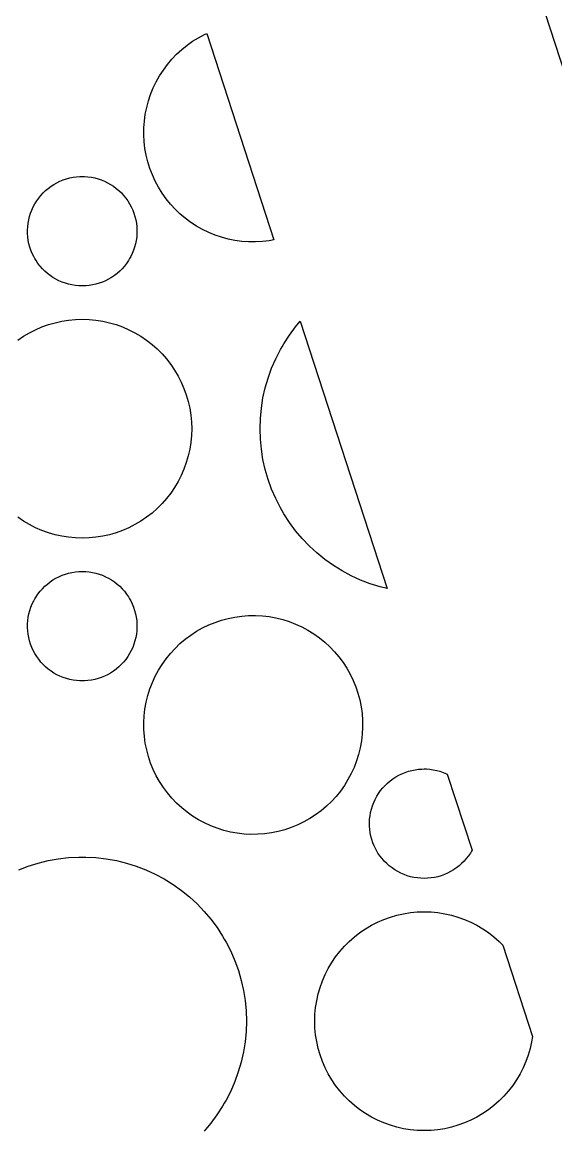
# Model space of a CAD drawing. Header units: metres. Extents: x -75 to 75, y 0 to 231.
# Drawn here: x 22.8 to 42.31, y 60.94 to 101.46 of the extents above; entities that cross this region are included whole.
import ezdxf

# ---------------------------------------------------------------- set-up
doc = ezdxf.new("R2010")
doc.units = ezdxf.units.M

msp = doc.modelspace()

# ---------------------------------------------------------------- linework, layer by layer
for p, q in [((75, 0), (0, 230.826)), ((29.0359, 100.76), (29.2507, 100.893)), ((29.2507, 100.893), (29.4701, 101.011)), ((29.4701, 101.011), (29.5502, 101.047)), ((29.5502, 101.047), (32.0023, 93.5004)), ((28.6354, 100.456), (28.8319, 100.615)), ((28.8319, 100.615), (29.0359, 100.76)), ((28.1158, 99.9134), (28.2764, 100.104)), ((28.2764, 100.104), (28.4504, 100.286)), ((28.4504, 100.286), (28.6354, 100.456)), ((27.8282, 99.4995), (27.9652, 99.7101)), ((27.9652, 99.7101), (28.1158, 99.9134)), ((27.5951, 99.0543), (27.7054, 99.2817)), ((27.7054, 99.2817), (27.8282, 99.4995)), ((27.5009, 98.822), (27.5951, 99.0543)), ((27.3552, 98.3406), (27.4204, 98.5836)), ((27.4204, 98.5836), (27.5009, 98.822)), ((27.2717, 97.8455), (27.3056, 98.0946)), ((27.3056, 98.0946), (27.3552, 98.3406)), ((27.253, 97.5964), (27.2717, 97.8455)), ((27.2507, 97.3438), (27.253, 97.5964)), ((27.264, 97.0943), (27.2507, 97.3438)), ((27.2923, 96.8449), (27.264, 97.0943)), ((27.3369, 96.5973), (27.2923, 96.8449)), ((27.3972, 96.3531), (27.3369, 96.5973)), ((27.4727, 96.1117), (27.3972, 96.3531)), ((27.5623, 95.879), (27.4727, 96.1117)), ((24.0726, 95.5921), (24.1859, 95.6463)), ((24.1859, 95.6463), (24.3034, 95.6944)), ((24.3034, 95.6944), (24.4232, 95.7348)), ((24.4232, 95.7348), (24.5426, 95.7668)), ((24.5426, 95.7668), (24.6658, 95.7916)), ((24.6658, 95.7916), (24.7917, 95.8088)), ((24.7917, 95.8088), (24.9157, 95.8179)), ((24.9157, 95.8179), (24.9996, 95.8187)), ((24.9996, 95.8187), (25.0839, 95.8183)), ((25.0839, 95.8183), (25.2083, 95.8088)), ((25.2083, 95.8088), (25.3342, 95.7916)), ((25.3342, 95.7916), (25.4574, 95.7668)), ((25.4574, 95.7668), (25.5768, 95.7348)), ((25.5768, 95.7348), (25.6966, 95.6944)), ((25.6966, 95.6944), (25.8141, 95.6463)), ((25.8141, 95.6463), (25.9274, 95.5921)), ((27.6665, 95.6505), (27.5623, 95.879)), ((27.7855, 95.4285), (27.6665, 95.6505)), ((23.4863, 95.1275), (23.5703, 95.2187)), ((23.5703, 95.2187), (23.661, 95.3056)), ((23.661, 95.3056), (23.7572, 95.3865)), ((23.7572, 95.3865), (23.8583, 95.4617)), ((23.8583, 95.4617), (23.9647, 95.5307)), ((23.9647, 95.5307), (24.0726, 95.5921)), ((25.9274, 95.5921), (26.0353, 95.5307)), ((26.0353, 95.5307), (26.1417, 95.4617)), ((26.1417, 95.4617), (26.2428, 95.3865)), ((26.2428, 95.3865), (26.339, 95.3056)), ((26.339, 95.3056), (26.4297, 95.2187)), ((26.4297, 95.2187), (26.5137, 95.1275)), ((27.919, 95.2129), (27.7855, 95.4285)), ((28.064, 95.0092), (27.919, 95.2129)), ((23.2079, 94.7075), (23.2677, 94.82)), ((23.2677, 94.82), (23.3345, 94.9268)), ((23.3345, 94.9268), (23.407, 95.0287)), ((23.407, 95.0287), (23.4863, 95.1275)), ((26.5137, 95.1275), (26.593, 95.0287)), ((26.593, 95.0287), (26.6651, 94.9268)), ((26.6651, 94.9268), (26.7323, 94.82)), ((26.7323, 94.82), (26.7921, 94.7075)), ((28.2227, 94.8132), (28.064, 95.0092)), ((28.3916, 94.6293), (28.2227, 94.8132)), ((23.0732, 94.3562), (23.111, 94.4775)), ((23.111, 94.4775), (23.156, 94.593)), ((23.156, 94.593), (23.2079, 94.7075)), ((26.7921, 94.7075), (26.844, 94.593)), ((26.844, 94.593), (26.889, 94.4775)), ((26.889, 94.4775), (26.9268, 94.3562)), ((28.5732, 94.4553), (28.3916, 94.6293)), ((28.7651, 94.2932), (28.5732, 94.4553)), ((23.0064, 93.9857), (23.0209, 94.1105)), ((23.0209, 94.1105), (23.0431, 94.2341)), ((23.0431, 94.2341), (23.0732, 94.3562)), ((26.9268, 94.3562), (26.9569, 94.2341)), ((26.9569, 94.2341), (26.9791, 94.1105)), ((26.9791, 94.1105), (26.9936, 93.9854)), ((28.9673, 94.1433), (28.7651, 94.2932)), ((29.179, 94.0056), (28.9673, 94.1433)), ((29.3968, 93.8831), (29.179, 94.0056)), ((22.9996, 93.8618), (23.0064, 93.9857)), ((23.0011, 93.7344), (22.9996, 93.8618)), ((23.0106, 93.6108), (23.0011, 93.7344)), ((23.027, 93.4864), (23.0106, 93.6108)), ((26.9894, 93.6108), (26.9726, 93.4849)), ((26.9993, 93.7344), (26.9894, 93.6108)), ((26.9936, 93.9854), (27, 93.8618)), ((27, 93.8618), (26.9993, 93.7344)), ((29.6227, 93.7737), (29.3968, 93.8831)), ((29.8569, 93.6783), (29.6227, 93.7737)), ((30.0949, 93.5982), (29.8569, 93.6783)), ((30.3364, 93.5333), (30.0949, 93.5982)), ((23.0522, 93.3632), (23.027, 93.4864)), ((23.0846, 93.2419), (23.0522, 93.3632)), ((23.1251, 93.1229), (23.0846, 93.2419)), ((26.915, 93.2404), (26.8749, 93.1229)), ((26.9474, 93.3617), (26.915, 93.2404)), ((26.9726, 93.4849), (26.9474, 93.3617)), ((30.5828, 93.4834), (30.3364, 93.5333)), ((30.8331, 93.4494), (30.5828, 93.4834)), ((31.0822, 93.4307), (30.8331, 93.4494)), ((31.3351, 93.4284), (31.0822, 93.4307)), ((31.5845, 93.4418), (31.3351, 93.4284)), ((31.8359, 93.4704), (31.5845, 93.4418)), ((32.0023, 93.5004), (31.8359, 93.4704)), ((23.172, 93.0065), (23.1251, 93.1229)), ((23.2277, 92.8921), (23.172, 93.0065)), ((23.2681, 92.8196), (23.2277, 92.8921)), ((23.3109, 92.7483), (23.2681, 92.8196)), ((26.7323, 92.82), (26.6884, 92.7471)), ((26.7723, 92.8921), (26.7323, 92.82)), ((26.8272, 93.005), (26.7723, 92.8921)), ((26.8749, 93.1229), (26.8272, 93.005)), ((23.3814, 92.6437), (23.3109, 92.7483)), ((23.4592, 92.5434), (23.3814, 92.6437)), ((23.5413, 92.4503), (23.4592, 92.5434)), ((23.6301, 92.3615), (23.5413, 92.4503)), ((26.4576, 92.4492), (26.3687, 92.3603)), ((26.5404, 92.5434), (26.4576, 92.4492)), ((26.6178, 92.6426), (26.5404, 92.5434)), ((26.6884, 92.7471), (26.6178, 92.6426)), ((23.7244, 92.2783), (23.6301, 92.3615)), ((23.8235, 92.2016), (23.7244, 92.2783)), ((23.9288, 92.1299), (23.8235, 92.2016)), ((24.0356, 92.067), (23.9288, 92.1299)), ((24.1474, 92.0097), (24.0356, 92.067)), ((24.2626, 91.9598), (24.1474, 92.0097)), ((25.8526, 92.0097), (25.7374, 91.9598)), ((25.9644, 92.067), (25.8526, 92.0097)), ((26.0712, 92.1299), (25.9644, 92.067)), ((26.1753, 92.2009), (26.0712, 92.1299)), ((26.2756, 92.2783), (26.1753, 92.2009)), ((26.3687, 92.3603), (26.2756, 92.2783)), ((24.3824, 91.917), (24.2626, 91.9598)), ((24.5033, 91.8816), (24.3824, 91.917)), ((24.6243, 91.8549), (24.5033, 91.8816)), ((24.7498, 91.835), (24.6243, 91.8549)), ((24.8749, 91.8232), (24.7498, 91.835)), ((25, 91.8186), (24.8749, 91.8232)), ((25.1251, 91.8232), (25, 91.8186)), ((25.2502, 91.835), (25.1251, 91.8232)), ((25.3757, 91.8549), (25.2502, 91.835)), ((25.4967, 91.8816), (25.3757, 91.8549)), ((25.6176, 91.917), (25.4967, 91.8816)), ((25.7374, 91.9598), (25.6176, 91.917)), ((23.5264, 90.321), (23.7644, 90.4064)), ((23.7644, 90.4064), (24.0051, 90.477)), ((24.0051, 90.477), (24.2496, 90.5312)), ((24.2496, 90.5312), (24.4991, 90.5708)), ((24.4991, 90.5708), (24.7478, 90.5941)), ((24.7478, 90.5941), (25, 90.6021)), ((25, 90.6021), (25.2522, 90.5945)), ((25.2522, 90.5945), (25.5009, 90.5708)), ((25.5009, 90.5708), (25.7504, 90.5312)), ((25.7504, 90.5312), (25.9949, 90.477)), ((25.9949, 90.477), (26.2356, 90.4064)), ((26.2356, 90.4064), (26.4736, 90.321)), ((32.7988, 90.3297), (32.9676, 90.5297)), ((32.9676, 90.5297), (36.1415, 80.7614)), ((22.6479, 89.838), (22.8573, 89.9799)), ((22.8573, 89.9799), (23.0721, 90.107)), ((23.0721, 90.107), (23.296, 90.221)), ((23.296, 90.221), (23.5264, 90.321)), ((26.4736, 90.321), (26.704, 90.221)), ((26.704, 90.221), (26.9279, 90.107)), ((26.9279, 90.107), (27.1427, 89.9799)), ((27.1427, 89.9799), (27.3521, 89.838)), ((32.3677, 89.7095), (32.5733, 90.0257)), ((32.5733, 90.0257), (32.7988, 90.3297)), ((27.3521, 89.838), (27.5505, 89.6835)), ((27.5505, 89.6835), (27.739, 89.5176)), ((32.2418, 89.4924), (32.3063, 89.6004)), ((32.3063, 89.6004), (32.3677, 89.7095)), ((27.739, 89.5176), (27.9167, 89.3398)), ((27.9167, 89.3398), (28.0819, 89.1525)), ((28.0819, 89.1525), (28.2368, 88.953)), ((31.9218, 88.8119), (32.0709, 89.156)), ((32.0709, 89.156), (32.2418, 89.4924)), ((28.2368, 88.953), (28.3779, 88.7447)), ((28.3779, 88.7447), (28.5057, 88.5288)), ((31.794, 88.4556), (31.9218, 88.8119)), ((28.5057, 88.5288), (28.6198, 88.3045)), ((31.6883, 88.0936), (31.794, 88.4556)), ((28.6198, 88.3045), (28.7189, 88.0756)), ((28.7189, 88.0756), (28.8044, 87.8376)), ((31.6063, 87.7258), (31.6883, 88.0936)), ((28.8044, 87.8376), (28.875, 87.5961)), ((28.875, 87.5961), (28.9295, 87.3508)), ((31.5475, 87.3535), (31.6063, 87.7258)), ((28.9295, 87.3508), (28.9688, 87.1029)), ((31.5121, 86.9797), (31.5475, 87.3535)), ((28.9688, 87.1029), (28.9921, 86.8542)), ((28.9921, 86.8542), (29.0001, 86.6016)), ((31.5002, 86.6032), (31.5121, 86.9797)), ((28.9925, 86.3506), (28.9688, 86.1019)), ((29.0001, 86.6016), (28.9925, 86.3506)), ((31.5125, 86.2251), (31.5002, 86.6032)), ((28.9688, 86.1019), (28.9291, 85.8524)), ((31.5475, 85.8513), (31.5125, 86.2251)), ((28.8746, 85.6071), (28.804, 85.3657)), ((28.9291, 85.8524), (28.8746, 85.6071)), ((31.6063, 85.479), (31.5475, 85.8513)), ((28.7189, 85.1292), (28.619, 84.8988)), ((28.804, 85.3657), (28.7189, 85.1292)), ((31.6883, 85.1112), (31.6063, 85.479)), ((31.794, 84.7492), (31.6883, 85.1112)), ((28.619, 84.8988), (28.5049, 84.6748)), ((31.9218, 84.3929), (31.794, 84.7492)), ((28.3779, 84.4601), (28.236, 84.2506)), ((28.5049, 84.6748), (28.3779, 84.4601)), ((32.0709, 84.0488), (31.9218, 84.3929)), ((28.0815, 84.0523), (27.9156, 83.8638)), ((28.236, 84.2506), (28.0815, 84.0523)), ((32.2418, 83.7124), (32.0709, 84.0488)), ((27.5505, 83.5209), (27.351, 83.366)), ((27.7378, 83.6861), (27.5505, 83.5209)), ((27.9156, 83.8638), (27.7378, 83.6861)), ((32.3067, 83.6037), (32.2418, 83.7124)), ((32.3677, 83.4953), (32.3067, 83.6037)), ((32.5733, 83.1791), (32.3677, 83.4953)), ((22.8573, 83.2249), (22.6479, 83.3668)), ((23.0721, 83.0978), (22.8573, 83.2249)), ((23.296, 82.9838), (23.0721, 83.0978)), ((26.9279, 83.0978), (26.704, 82.9838)), ((27.1427, 83.2249), (26.9279, 83.0978)), ((27.351, 83.366), (27.1427, 83.2249)), ((32.7988, 82.8751), (32.5733, 83.1791)), ((23.5264, 82.8838), (23.296, 82.9838)), ((23.7644, 82.7984), (23.5264, 82.8838)), ((24.0059, 82.7278), (23.7644, 82.7984)), ((24.2496, 82.6736), (24.0059, 82.7278)), ((24.4991, 82.634), (24.2496, 82.6736)), ((25.7504, 82.6736), (25.5009, 82.634)), ((25.9941, 82.7278), (25.7504, 82.6736)), ((26.2356, 82.7984), (25.9941, 82.7278)), ((26.4736, 82.8838), (26.2356, 82.7984)), ((26.704, 82.9838), (26.4736, 82.8838)), ((33.041, 82.5882), (32.7988, 82.8751)), ((24.7478, 82.6103), (24.4991, 82.634)), ((25, 82.6027), (24.7478, 82.6103)), ((25.2522, 82.6107), (25, 82.6027)), ((25.5009, 82.634), (25.2522, 82.6107)), ((33.3015, 82.3162), (33.041, 82.5882)), ((33.5789, 82.061), (33.3015, 82.3162)), ((33.8734, 81.8233), (33.5789, 82.061)), ((34.1797, 81.6051), (33.8734, 81.8233)), ((34.5009, 81.4064), (34.1797, 81.6051)), ((23.8235, 81.0032), (23.9288, 81.0749)), ((23.9288, 81.0749), (24.0356, 81.1378)), ((24.0356, 81.1378), (24.1474, 81.1951)), ((24.1474, 81.1951), (24.2626, 81.245)), ((24.2626, 81.245), (24.3824, 81.2878)), ((24.3824, 81.2878), (24.5026, 81.3232)), ((24.5026, 81.3232), (24.6243, 81.3499)), ((24.6243, 81.3499), (24.7498, 81.3698)), ((24.7498, 81.3698), (24.8749, 81.3816)), ((24.8749, 81.3816), (25, 81.3862)), ((25, 81.3862), (25.1251, 81.3816)), ((25.1251, 81.3816), (25.2502, 81.3698)), ((25.2502, 81.3698), (25.3757, 81.3499)), ((25.3757, 81.3499), (25.4974, 81.3232)), ((25.4974, 81.3232), (25.6176, 81.2878)), ((25.6176, 81.2878), (25.7374, 81.245)), ((25.7374, 81.245), (25.8526, 81.1951)), ((25.8526, 81.1951), (25.9644, 81.1378)), ((25.9644, 81.1378), (26.0712, 81.0749)), ((26.0712, 81.0749), (26.1765, 81.0032)), ((34.8316, 81.229), (34.5009, 81.4064)), ((35.1757, 81.0719), (34.8316, 81.229)), ((35.5263, 80.9368), (35.1757, 81.0719)), ((23.3814, 80.5611), (23.4592, 80.6614)), ((23.4592, 80.6614), (23.5413, 80.7545)), ((23.5413, 80.7545), (23.6301, 80.8434)), ((23.6301, 80.8434), (23.7244, 80.9265)), ((23.7244, 80.9265), (23.8235, 81.0032)), ((26.1765, 81.0032), (26.2756, 80.9265)), ((26.2756, 80.9265), (26.3699, 80.8434)), ((26.3699, 80.8434), (26.4587, 80.7545)), ((26.4587, 80.7545), (26.5408, 80.6614)), ((26.5408, 80.6614), (26.6186, 80.5611)), ((35.8875, 80.8239), (35.5263, 80.9368)), ((36.1415, 80.7614), (35.8875, 80.8239)), ((23.172, 80.1983), (23.2277, 80.3127)), ((23.2277, 80.3127), (23.2677, 80.3848)), ((23.2677, 80.3848), (23.3109, 80.4565)), ((23.3109, 80.4565), (23.3814, 80.5611)), ((26.6186, 80.5611), (26.6891, 80.4565)), ((26.6891, 80.4565), (26.7319, 80.3852)), ((26.7319, 80.3852), (26.7723, 80.3127)), ((26.7723, 80.3127), (26.828, 80.1983)), ((23.027, 79.7184), (23.0522, 79.8416)), ((23.0522, 79.8416), (23.0846, 79.9629)), ((23.0846, 79.9629), (23.1251, 80.0819)), ((23.1251, 80.0819), (23.172, 80.1983)), ((26.828, 80.1983), (26.8749, 80.0819)), ((26.8749, 80.0819), (26.9154, 79.9629)), ((26.9154, 79.9629), (26.9478, 79.8416)), ((26.9478, 79.8416), (26.973, 79.7184)), ((23, 79.343), (23.0007, 79.4704)), ((23.0007, 79.4704), (23.0106, 79.594)), ((23.0106, 79.594), (23.027, 79.7184)), ((26.973, 79.7184), (26.9894, 79.594)), ((26.9894, 79.594), (26.9989, 79.4704)), ((26.9989, 79.4704), (27.0004, 79.343)), ((29.3968, 79.3217), (29.6227, 79.4312)), ((29.6227, 79.4312), (29.8569, 79.5265)), ((29.8569, 79.5265), (30.0953, 79.6066)), ((30.0953, 79.6066), (30.3364, 79.6715)), ((30.3364, 79.6715), (30.5828, 79.7215)), ((30.5828, 79.7215), (30.8331, 79.7554)), ((30.8331, 79.7554), (31.0822, 79.7737)), ((31.0822, 79.7737), (31.3351, 79.7768)), ((31.3351, 79.7768), (31.5849, 79.763)), ((31.5849, 79.763), (31.8359, 79.7344)), ((31.8359, 79.7344), (32.0812, 79.6898)), ((32.0812, 79.6898), (32.3269, 79.6295)), ((32.3269, 79.6295), (32.5672, 79.5547)), ((32.5672, 79.5547), (32.7999, 79.4651)), ((32.7999, 79.4651), (33.0299, 79.3598)), ((23.0064, 79.2194), (23, 79.343)), ((23.0209, 79.0943), (23.0064, 79.2194)), ((23.0431, 78.9707), (23.0209, 79.0943)), ((26.9791, 79.0943), (26.9566, 78.9692)), ((26.9936, 79.2191), (26.9791, 79.0943)), ((27.0004, 79.343), (26.9936, 79.2191)), ((28.7651, 78.9116), (28.9673, 79.0615)), ((28.9673, 79.0615), (29.179, 79.1992)), ((29.179, 79.1992), (29.3968, 79.3217)), ((33.0299, 79.3598), (33.2493, 79.2419)), ((33.2493, 79.2419), (33.4641, 79.1092)), ((33.4641, 79.1092), (33.6681, 78.9642)), ((23.0732, 78.8486), (23.0431, 78.9707)), ((23.111, 78.7273), (23.0732, 78.8486)), ((23.156, 78.6118), (23.111, 78.7273)), ((23.2079, 78.4973), (23.156, 78.6118)), ((26.8436, 78.6106), (26.7914, 78.4958)), ((26.889, 78.7273), (26.8436, 78.6106)), ((26.9264, 78.8471), (26.889, 78.7273)), ((26.9566, 78.9692), (26.9264, 78.8471)), ((28.3916, 78.5755), (28.5732, 78.7495)), ((28.5732, 78.7495), (28.7651, 78.9116)), ((33.6681, 78.9642), (33.8646, 78.8055)), ((33.8646, 78.8055), (34.0496, 78.635)), ((34.0496, 78.635), (34.2236, 78.4534)), ((23.2677, 78.3848), (23.2079, 78.4973)), ((23.3349, 78.278), (23.2677, 78.3848)), ((23.407, 78.1761), (23.3349, 78.278)), ((26.6655, 78.278), (26.5923, 78.175)), ((26.7323, 78.3848), (26.6655, 78.278)), ((26.7914, 78.4958), (26.7323, 78.3848)), ((27.919, 77.9919), (28.064, 78.1956)), ((28.064, 78.1956), (28.2227, 78.3916)), ((28.2227, 78.3916), (28.3916, 78.5755)), ((34.2236, 78.4534), (34.3842, 78.2627)), ((34.3842, 78.2627), (34.5348, 78.0594)), ((23.4863, 78.0773), (23.407, 78.1761)), ((23.5703, 77.9861), (23.4863, 78.0773)), ((23.661, 77.8992), (23.5703, 77.9861)), ((23.7572, 77.8183), (23.661, 77.8992)), ((23.8583, 77.7431), (23.7572, 77.8183)), ((26.2428, 77.8183), (26.1406, 77.7424)), ((26.339, 77.8992), (26.2428, 77.8183)), ((26.4286, 77.985), (26.339, 77.8992)), ((26.5137, 78.0773), (26.4286, 77.985)), ((26.5923, 78.175), (26.5137, 78.0773)), ((27.7851, 77.7756), (27.919, 77.9919)), ((34.5348, 78.0594), (34.6718, 77.8488)), ((34.6718, 77.8488), (34.7946, 77.631)), ((23.9647, 77.6741), (23.8583, 77.7431)), ((24.0726, 77.6127), (23.9647, 77.6741)), ((24.1859, 77.5585), (24.0726, 77.6127)), ((24.3034, 77.5105), (24.1859, 77.5585)), ((24.4228, 77.47), (24.3034, 77.5105)), ((24.5426, 77.438), (24.4228, 77.47)), ((24.6658, 77.4132), (24.5426, 77.438)), ((24.7917, 77.396), (24.6658, 77.4132)), ((24.9161, 77.3865), (24.7917, 77.396)), ((25.0004, 77.3861), (24.9161, 77.3865)), ((25.0843, 77.3869), (25.0004, 77.3861)), ((25.2083, 77.396), (25.0843, 77.3869)), ((25.3342, 77.4132), (25.2083, 77.396)), ((25.4574, 77.438), (25.3342, 77.4132)), ((25.5772, 77.47), (25.4574, 77.438)), ((25.6966, 77.5105), (25.5772, 77.47)), ((25.8141, 77.5585), (25.6966, 77.5105)), ((25.9258, 77.6119), (25.8141, 77.5585)), ((26.0353, 77.6741), (25.9258, 77.6119)), ((26.1406, 77.7424), (26.0353, 77.6741)), ((27.5623, 77.3258), (27.6665, 77.5543)), ((27.6665, 77.5543), (27.7851, 77.7756)), ((34.7946, 77.631), (34.9049, 77.4036)), ((34.9049, 77.4036), (34.9991, 77.1713)), ((27.3972, 76.8517), (27.4727, 77.0931)), ((27.4727, 77.0931), (27.5623, 77.3258)), ((34.9991, 77.1713), (35.0796, 76.9329)), ((27.2923, 76.3599), (27.3373, 76.6075)), ((27.3373, 76.6075), (27.3972, 76.8517)), ((35.0796, 76.9329), (35.1448, 76.6899)), ((35.1448, 76.6899), (35.1944, 76.4439)), ((27.264, 76.1105), (27.2923, 76.3599)), ((35.1944, 76.4439), (35.2283, 76.1948)), ((35.2283, 76.1948), (35.2467, 75.9457)), ((27.2503, 75.861), (27.264, 76.1105)), ((27.2533, 75.6084), (27.2503, 75.861)), ((35.2467, 75.9457), (35.2497, 75.6931)), ((27.2717, 75.3593), (27.2533, 75.6084)), ((27.3056, 75.1102), (27.2717, 75.3593)), ((35.236, 75.4417), (35.2074, 75.1923)), ((35.2497, 75.6931), (35.236, 75.4417)), ((27.3552, 74.8642), (27.3056, 75.1102)), ((35.2074, 75.1923), (35.1627, 74.9466)), ((27.4204, 74.6212), (27.3552, 74.8642)), ((27.5009, 74.3828), (27.4204, 74.6212)), ((35.1025, 74.7009), (35.0273, 74.461)), ((35.1627, 74.9466), (35.1025, 74.7009)), ((27.5951, 74.1505), (27.5009, 74.3828)), ((27.7054, 73.9231), (27.5951, 74.1505)), ((34.9373, 74.2271), (34.8328, 73.9983)), ((35.0273, 74.461), (34.9373, 74.2271)), ((37.1658, 74.1409), (37.2917, 74.1581)), ((37.2917, 74.1581), (37.4157, 74.1673)), ((37.4157, 74.1673), (37.4996, 74.168)), ((37.4996, 74.168), (37.5839, 74.1676)), ((37.5839, 74.1676), (37.7083, 74.1581)), ((37.7083, 74.1581), (37.8342, 74.1409)), ((27.8282, 73.7053), (27.7054, 73.9231)), ((34.7145, 73.7778), (34.581, 73.5622)), ((34.8328, 73.9983), (34.7145, 73.7778)), ((36.2572, 73.7358), (36.3583, 73.811)), ((36.3583, 73.811), (36.4647, 73.88)), ((36.4647, 73.88), (36.5726, 73.9414)), ((36.5726, 73.9414), (36.6859, 73.9956)), ((36.6859, 73.9956), (36.8034, 74.0437)), ((36.8034, 74.0437), (36.9232, 74.0841)), ((36.9232, 74.0841), (37.0426, 74.1161)), ((37.0426, 74.1161), (37.1658, 74.1409)), ((37.8342, 74.1409), (37.9574, 74.1161)), ((37.9574, 74.1161), (38.0768, 74.0841)), ((38.0768, 74.0841), (38.1966, 74.0437)), ((38.1966, 74.0437), (38.3141, 73.9956)), ((38.3141, 73.9956), (38.3446, 73.981)), ((38.3446, 73.981), (39.2486, 71.1987)), ((27.9652, 73.4947), (27.8282, 73.7053)), ((28.1158, 73.2914), (27.9652, 73.4947)), ((34.4353, 73.3574), (34.2773, 73.1625)), ((34.581, 73.5622), (34.4353, 73.3574)), ((35.8345, 73.2761), (35.907, 73.378)), ((35.907, 73.378), (35.9863, 73.4768)), ((35.9863, 73.4768), (36.0703, 73.568)), ((36.0703, 73.568), (36.161, 73.6549)), ((36.161, 73.6549), (36.2572, 73.7358)), ((28.2764, 73.1007), (28.1158, 73.2914)), ((28.4504, 72.9191), (28.2764, 73.1007)), ((34.1072, 72.9774), (33.9268, 72.8046)), ((34.2773, 73.1625), (34.1072, 72.9774)), ((35.611, 72.8268), (35.656, 72.9424)), ((35.656, 72.9424), (35.7079, 73.0568)), ((35.7079, 73.0568), (35.7677, 73.1693)), ((35.7677, 73.1693), (35.8345, 73.2761)), ((28.6354, 72.7486), (28.4504, 72.9191)), ((28.8319, 72.5899), (28.6354, 72.7486)), ((29.0359, 72.4449), (28.8319, 72.5899)), ((33.7349, 72.6425), (33.5316, 72.4918)), ((33.9268, 72.8046), (33.7349, 72.6425)), ((35.5209, 72.4598), (35.5431, 72.5834)), ((35.5431, 72.5834), (35.5732, 72.7055)), ((35.5732, 72.7055), (35.611, 72.8268)), ((29.2507, 72.3122), (29.0359, 72.4449)), ((29.4701, 72.1943), (29.2507, 72.3122)), ((29.7001, 72.089), (29.4701, 72.1943)), ((32.8773, 72.123), (32.6431, 72.0276)), ((33.1032, 72.2324), (32.8773, 72.123)), ((33.321, 72.3549), (33.1032, 72.2324)), ((33.5316, 72.4918), (33.321, 72.3549)), ((35.4996, 72.2111), (35.5064, 72.3351)), ((35.5011, 72.0837), (35.4996, 72.2111)), ((35.5064, 72.3351), (35.5209, 72.4598)), ((29.9328, 71.9994), (29.7001, 72.089)), ((30.1731, 71.9246), (29.9328, 71.9994)), ((30.4188, 71.8639), (30.1731, 71.9246)), ((30.6641, 71.8197), (30.4188, 71.8639)), ((30.9151, 71.7911), (30.6641, 71.8197)), ((31.1649, 71.7773), (30.9151, 71.7911)), ((31.4178, 71.7804), (31.1649, 71.7773)), ((31.6669, 71.7987), (31.4178, 71.7804)), ((31.9172, 71.8327), (31.6669, 71.7987)), ((32.1636, 71.8826), (31.9172, 71.8327)), ((32.4051, 71.9475), (32.1636, 71.8826)), ((32.6431, 72.0276), (32.4051, 71.9475)), ((35.5106, 71.9601), (35.5011, 72.0837)), ((35.527, 71.8357), (35.5106, 71.9601)), ((35.5522, 71.7125), (35.527, 71.8357)), ((35.5846, 71.5912), (35.5522, 71.7125)), ((35.6251, 71.4722), (35.5846, 71.5912)), ((35.672, 71.3558), (35.6251, 71.4722)), ((35.7277, 71.2414), (35.672, 71.3558)), ((24.1245, 70.8874), (24.4987, 70.9301)), ((24.4987, 70.9301), (24.8737, 70.9499)), ((24.8737, 70.9499), (25, 70.9488)), ((25, 70.9488), (25.1263, 70.9503)), ((25.1263, 70.9503), (25.5016, 70.9301)), ((25.5016, 70.9301), (25.8755, 70.887)), ((35.7681, 71.1689), (35.7277, 71.2414)), ((35.8109, 71.0976), (35.7681, 71.1689)), ((35.8814, 70.993), (35.8109, 71.0976)), ((35.9592, 70.8927), (35.8814, 70.993)), ((39.1178, 70.9919), (39.0404, 70.8927)), ((39.1884, 71.0964), (39.1178, 70.9919)), ((39.2323, 71.1693), (39.1884, 71.0964)), ((39.2486, 71.1987), (39.2323, 71.1693)), ((22.6757, 70.4823), (23.0263, 70.6173)), ((23.0263, 70.6173), (23.3875, 70.7302)), ((23.3875, 70.7302), (23.7518, 70.8199)), ((23.7518, 70.8199), (24.1245, 70.8874)), ((25.8755, 70.887), (26.2482, 70.8199)), ((26.2482, 70.8199), (26.6125, 70.7302)), ((26.6125, 70.7302), (26.9737, 70.6173)), ((26.9737, 70.6173), (27.3243, 70.4823)), ((36.0413, 70.7996), (35.9592, 70.8927)), ((36.1301, 70.7108), (36.0413, 70.7996)), ((36.2244, 70.6276), (36.1301, 70.7108)), ((36.3235, 70.5509), (36.2244, 70.6276)), ((36.4288, 70.4792), (36.3235, 70.5509)), ((38.6753, 70.5502), (38.5712, 70.4792)), ((38.7756, 70.6276), (38.6753, 70.5502)), ((38.8687, 70.7096), (38.7756, 70.6276)), ((38.9576, 70.7985), (38.8687, 70.7096)), ((39.0404, 70.8927), (38.9576, 70.7985)), ((27.3243, 70.4823), (27.6684, 70.3251)), ((27.6684, 70.3251), (27.9991, 70.1477)), ((27.9991, 70.1477), (28.3203, 69.949)), ((36.5356, 70.4163), (36.4288, 70.4792)), ((36.6474, 70.359), (36.5356, 70.4163)), ((36.7626, 70.3091), (36.6474, 70.359)), ((36.8824, 70.2663), (36.7626, 70.3091)), ((37.0033, 70.2309), (36.8824, 70.2663)), ((37.1243, 70.2042), (37.0033, 70.2309)), ((37.2498, 70.1843), (37.1243, 70.2042)), ((37.3749, 70.1725), (37.2498, 70.1843)), ((37.5, 70.1679), (37.3749, 70.1725)), ((37.6251, 70.1725), (37.5, 70.1679)), ((37.7502, 70.1843), (37.6251, 70.1725)), ((37.8757, 70.2042), (37.7502, 70.1843)), ((37.9967, 70.2309), (37.8757, 70.2042)), ((38.1176, 70.2663), (37.9967, 70.2309)), ((38.2374, 70.3091), (38.1176, 70.2663)), ((38.3526, 70.359), (38.2374, 70.3091)), ((38.4644, 70.4163), (38.3526, 70.359)), ((38.5712, 70.4792), (38.4644, 70.4163)), ((28.3203, 69.949), (28.6266, 69.7308)), ((28.6266, 69.7308), (28.9211, 69.4931)), ((28.9211, 69.4931), (29.1985, 69.2379)), ((29.1985, 69.2379), (29.459, 68.9659)), ((29.459, 68.9659), (29.7012, 68.679)), ((36.5051, 68.8263), (36.7496, 68.8805)), ((36.7496, 68.8805), (36.9991, 68.9201)), ((36.9991, 68.9201), (37.2478, 68.9434)), ((37.2478, 68.9434), (37.5, 68.9514)), ((37.5, 68.9514), (37.7522, 68.9438)), ((37.7522, 68.9438), (38.0009, 68.9201)), ((38.0009, 68.9201), (38.2504, 68.8805)), ((38.2504, 68.8805), (38.4949, 68.8263)), ((29.7012, 68.679), (29.9267, 68.375)), ((35.5721, 68.4563), (35.796, 68.5703)), ((35.796, 68.5703), (36.0264, 68.6703)), ((36.0264, 68.6703), (36.2644, 68.7557)), ((36.2644, 68.7557), (36.5051, 68.8263)), ((38.4949, 68.8263), (38.7356, 68.7557)), ((38.7356, 68.7557), (38.9736, 68.6703)), ((38.9736, 68.6703), (39.204, 68.5703)), ((39.204, 68.5703), (39.4279, 68.4563)), ((29.9267, 68.375), (30.1323, 68.0588)), ((34.9495, 68.0328), (35.1479, 68.1873)), ((35.1479, 68.1873), (35.3573, 68.3292)), ((35.3573, 68.3292), (35.5721, 68.4563)), ((39.4279, 68.4563), (39.6427, 68.3292)), ((39.6427, 68.3292), (39.8521, 68.1873)), ((39.8521, 68.1873), (40.0505, 68.0328)), ((30.1323, 68.0588), (30.1933, 67.9504)), ((30.1933, 67.9504), (30.2582, 67.8417)), ((30.2582, 67.8417), (30.4291, 67.5053)), ((34.4181, 67.5018), (34.5833, 67.6891)), ((34.5833, 67.6891), (34.761, 67.8669)), ((34.761, 67.8669), (34.9495, 68.0328)), ((40.0505, 68.0328), (40.239, 67.8669)), ((40.239, 67.8669), (40.3755, 67.7303)), ((40.3755, 67.7303), (41.4597, 64.3937)), ((30.4291, 67.5053), (30.5782, 67.1612)), ((34.1221, 67.094), (34.2632, 67.3023)), ((34.2632, 67.3023), (34.4181, 67.5018)), ((30.5782, 67.1612), (30.706, 66.8049)), ((33.8802, 66.6538), (33.9943, 66.8781)), ((33.9943, 66.8781), (34.1221, 67.094)), ((30.706, 66.8049), (30.8117, 66.4429)), ((33.7811, 66.4249), (33.8802, 66.6538)), ((30.8117, 66.4429), (30.8937, 66.0751)), ((30.8937, 66.0751), (30.9525, 65.7028)), ((33.625, 65.9454), (33.6956, 66.1869)), ((33.6956, 66.1869), (33.7811, 66.4249)), ((30.9525, 65.7028), (30.9875, 65.329)), ((33.5312, 65.4522), (33.5705, 65.7001)), ((33.5705, 65.7001), (33.625, 65.9454)), ((30.9875, 65.329), (30.9998, 64.9509)), ((33.5075, 65.2035), (33.5312, 65.4522)), ((30.9998, 64.9509), (30.9879, 64.5744)), ((33.4999, 64.9525), (33.5075, 65.2035)), ((33.5079, 64.6999), (33.4999, 64.9525)), ((30.9879, 64.5744), (30.9525, 64.2006)), ((33.5312, 64.4512), (33.5079, 64.6999)), ((33.5705, 64.2033), (33.5312, 64.4512)), ((30.9525, 64.2006), (30.8933, 63.8268)), ((33.625, 63.958), (33.5705, 64.2033)), ((41.4291, 64.2017), (41.3746, 63.9565)), ((41.4597, 64.3937), (41.4291, 64.2017)), ((30.8933, 63.8268), (30.8113, 63.459)), ((33.6956, 63.7165), (33.625, 63.958)), ((33.7811, 63.4785), (33.6956, 63.7165)), ((41.304, 63.715), (41.2189, 63.4785)), ((41.3746, 63.9565), (41.304, 63.715)), ((30.8113, 63.459), (30.7056, 63.097)), ((33.8802, 63.2496), (33.7811, 63.4785)), ((33.9943, 63.0253), (33.8802, 63.2496)), ((41.119, 63.2481), (41.0049, 63.0241)), ((41.2189, 63.4785), (41.119, 63.2481)), ((30.7056, 63.097), (30.5782, 62.7422)), ((34.1221, 62.8094), (33.9943, 63.0253)), ((34.2632, 62.6011), (34.1221, 62.8094)), ((40.8779, 62.8094), (40.736, 62.5999)), ((41.0049, 63.0241), (40.8779, 62.8094)), ((30.4283, 62.3966), (30.2574, 62.0605)), ((30.5782, 62.7422), (30.4283, 62.3966)), ((34.4181, 62.4016), (34.2632, 62.6011)), ((34.5833, 62.2143), (34.4181, 62.4016)), ((40.5815, 62.4016), (40.4156, 62.2131)), ((40.736, 62.5999), (40.5815, 62.4016)), ((30.2574, 62.0605), (30.1933, 61.953)), ((34.761, 62.0365), (34.5833, 62.2143)), ((34.9495, 61.8706), (34.761, 62.0365)), ((40.2378, 62.0354), (40.0505, 61.8702)), ((40.4156, 62.2131), (40.2378, 62.0354)), ((30.1323, 61.8446), (29.9259, 61.5273)), ((30.1933, 61.953), (30.1323, 61.8446)), ((35.1479, 61.7161), (34.9495, 61.8706)), ((35.3573, 61.5742), (35.1479, 61.7161)), ((39.851, 61.7153), (39.6427, 61.5742)), ((40.0505, 61.8702), (39.851, 61.7153)), ((29.7012, 61.2244), (29.4579, 60.9364)), ((29.9259, 61.5273), (29.7012, 61.2244)), ((35.5721, 61.4471), (35.3573, 61.5742)), ((35.796, 61.3331), (35.5721, 61.4471)), ((36.0264, 61.2331), (35.796, 61.3331)), ((36.2644, 61.1477), (36.0264, 61.2331)), ((38.9736, 61.2331), (38.7356, 61.1477)), ((39.204, 61.3331), (38.9736, 61.2331)), ((39.4279, 61.4471), (39.204, 61.3331)), ((39.6427, 61.5742), (39.4279, 61.4471)), ((36.5059, 61.0771), (36.2644, 61.1477)), ((36.7496, 61.0229), (36.5059, 61.0771)), ((36.9991, 60.9833), (36.7496, 61.0229)), ((37.2478, 60.9596), (36.9991, 60.9833)), ((37.5, 60.952), (37.2478, 60.9596)), ((37.7522, 60.96), (37.5, 60.952)), ((38.0009, 60.9833), (37.7522, 60.96)), ((38.2504, 61.0229), (38.0009, 60.9833)), ((38.4941, 61.0771), (38.2504, 61.0229)), ((38.7356, 61.1477), (38.4941, 61.0771))]:
    msp.add_line(p, q)

doc.saveas('drawing.dxf')
